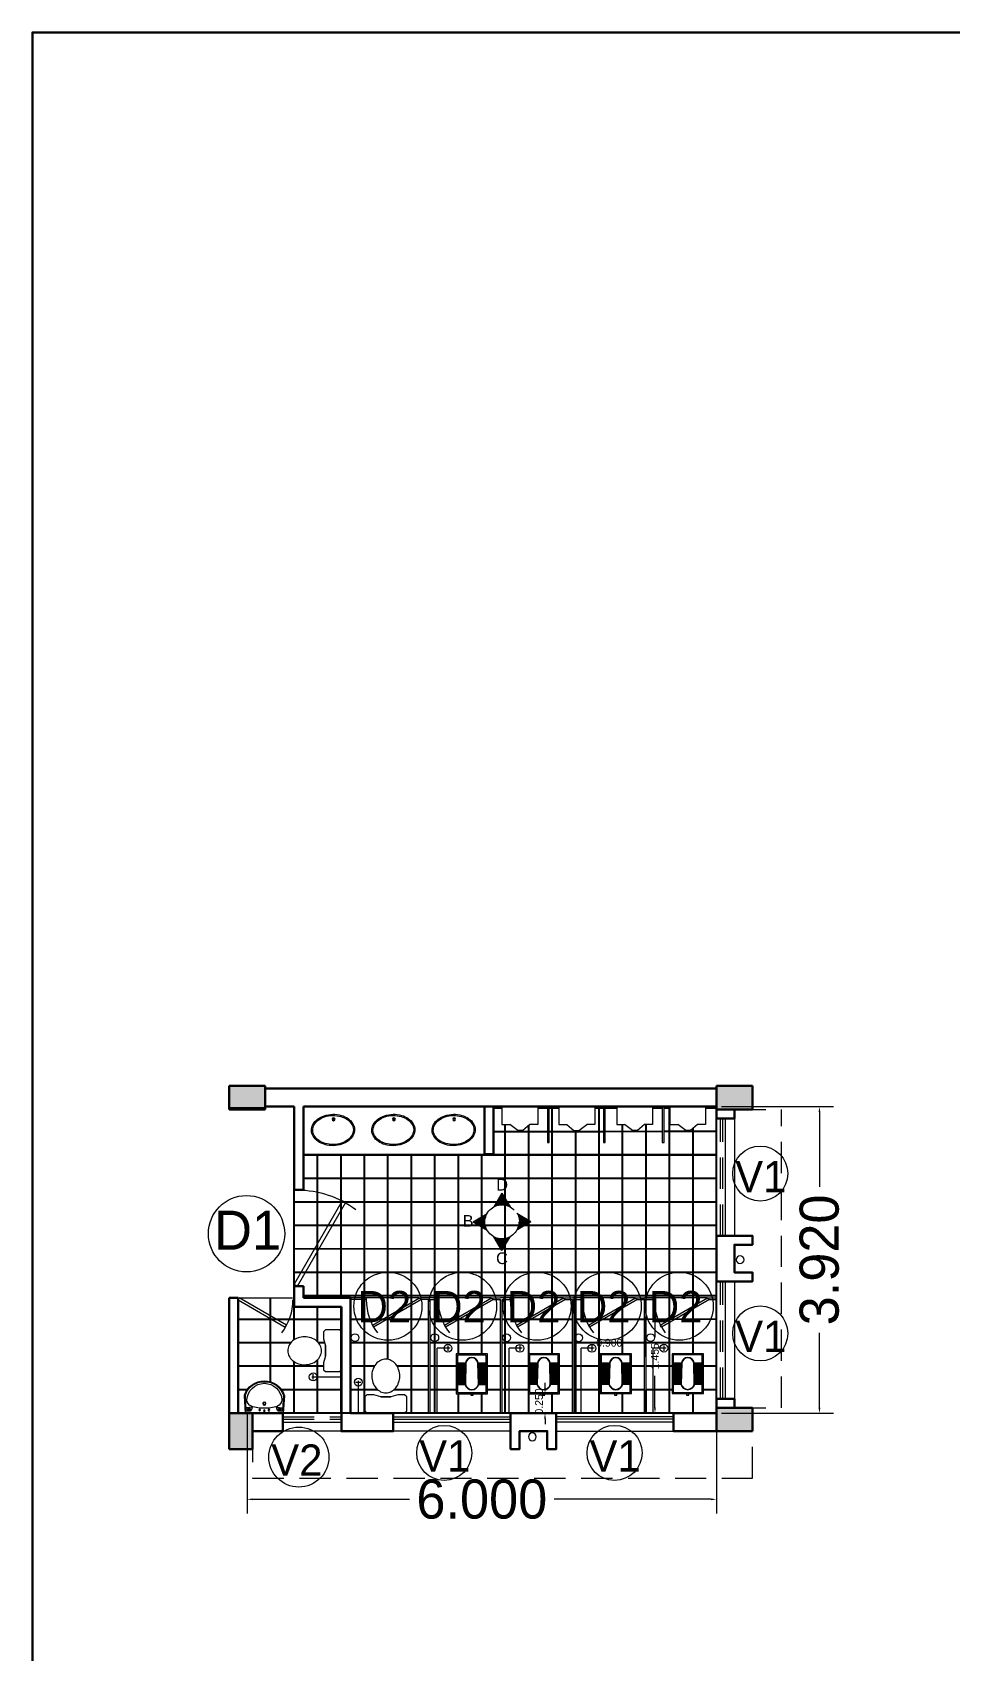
# Model space of a CAD drawing. Header units: millimetres. Extents: x 3614 to 12428, y -844 to 6844.
# Drawn here: x 5558.22 to 5569.95, y -782.49 to -761.8 of the extents above; entities that cross this region are included whole.
import ezdxf

# ---------------------------------------------------------------- set-up
doc = ezdxf.new("R2010")
doc.units = ezdxf.units.MM
doc.header["$LTSCALE"] = 40
doc.header["$MEASUREMENT"] = 0
doc.header["$PDMODE"] = 32
doc.header["$PDSIZE"] = 0.02
doc.linetypes.add('DASHED', pattern=[0.75, 0.5, -0.25])
doc.layers.get('0').update_dxf_attribs({"linetype": 'CONTINUOUS', "lineweight": 20})
doc.layers.get('Defpoints').update_dxf_attribs({"linetype": 'CONTINUOUS', "lineweight": 20})
for name, color, linetype, lineweight in [('Arrow', 1, 'CONTINUOUS', 18), ('CLL LEV.', 15, 'CONTINUOUS', 18), ('Column', 252, 'CONTINUOUS', 30), ('Column Hatch', 253, 'CONTINUOUS', 13), ('CUBICAL TOILET', 160, 'CONTINUOUS', 15), ('Dim', 220, 'CONTINUOUS', 15), ('Door', 54, 'CONTINUOUS', 18), ('Fixture', 44, 'CONTINUOUS', 15), ('FLOOR TILE', 4, 'CONTINUOUS', 25), ('Furniture', 13, 'CONTINUOUS', 15), ('Hidden', 30, 'DASHED', 18), ('TEXT', 7, 'CONTINUOUS', 20), ('Ventilator', 6, 'DASHED', 18), ('Wall', 7, 'CONTINUOUS', 30), ('Window-Wall', 7, 'CONTINUOUS', 18)]:
    doc.layers.add(name, color=color, linetype=linetype, lineweight=lineweight)
doc.styles.add('L120', font='simplex.shx', dxfattribs={"height": 1})
doc.styles.add('STYLE9', font='GOTHIC.TTF')
doc.styles.add('Tabrej', font='GOTHIC.TTF')
doc.dimstyles.new('Tabrej', dxfattribs={"dimtxt": 0.5, "dimasz": 0.45, "dimexe": 0.18, "dimexo": 0.0625, "dimgap": 0.09, "dimtad": 0, "dimdec": 3, "dimzin": 0, "dimdsep": 46, "dimtxsty": 'Tabrej', "dimcen": 0, "dimclrd": 256, "dimclre": 256, "dimclrt": 7, "dimaunit": 1, "dimadec": 3, "dimazin": 0, "dimtfac": 1, "dimtdec": 3, "dimtofl": 0, "dimtmove": 0, "dimatfit": 3, "dimfxl": 0, "dimtolj": 1, "dimtzin": 0, "dimlwd": -1, "dimlwe": -1, "dimarcsym": 0})

# ---------------------------------------------------------------- blocks, each defined once
blk = doc.blocks.new('COLUMN 546')
at = {"layer": 'Column Hatch'}
h = blk.add_hatch(color=0, dxfattribs=at)
h.dxf.hatch_style = 1
h.paths.add_polyline_path([(0, 0), (0.3, 0), (0.3, 0.46), (0, 0.46)])
at = {"layer": 'Column'}
for p, q in [((0.3, 0.46), (0, 0.46)), ((0, 0.46), (0, 0)), ((0.3, 0), (0.3, 0.46)), ((0, 0), (0.3, 0))]:
    blk.add_line(p, q, dxfattribs=at)
blk = doc.blocks.new('RSA CL6')
for p, q in [((5.51, 3.48), (5.51, 7.28)), ((5.91, 3.47), (5.91, 7.28)), ((6.3, 3.46), (6.3, 7.28)), ((6.69, 3.45), (6.69, 7.28)), ((7.09, 3.44), (7.09, 7.28)), ((7.48, 3.43), (7.48, 7.28)), ((7.87, 3.42), (7.87, 7.28)), ((8.27, 3.41), (8.27, 7.28)), ((8.66, 3.4), (8.66, 7.28)), ((9.06, 3.39), (9.06, 7.28)), ((9.45, 3.38), (9.45, 7.28)), ((9.84, 3.37), (9.84, 7.28)), ((10.24, 3.36), (10.24, 7.28)), ((10.63, 3.35), (10.63, 7.28)), ((11.02, 3.34), (11.02, 7.28)), ((11.42, 3.33), (11.42, 7.28)), ((11.81, 3.32), (11.81, 7.28)), ((12.2, 3.31), (12.2, 7.28)), ((12.6, 3.31), (12.6, 7.28)), ((12.99, 3.3), (12.99, 7.28)), ((13.39, 3.29), (13.39, 7.28)), ((13.78, 3.28), (13.78, 7.28)), ((14.17, 3.27), (14.17, 7.28)), ((14.57, 3.26), (14.57, 7.28)), ((14.96, 3.25), (14.96, 7.28)), ((15.35, 3.24), (15.35, 7.28)), ((15.75, 3.23), (15.75, 7.28)), ((16.14, 3.22), (16.14, 7.28)), ((16.14, 7.28), (16.14, 3.22)), ((5.51, -7.28), (5.51, -3.47)), ((5.91, -7.28), (5.91, -3.45)), ((6.3, -7.28), (6.3, -3.44)), ((6.69, -7.28), (6.69, -3.43)), ((7.09, -7.28), (7.09, -3.42)), ((7.48, -7.28), (7.48, -3.41)), ((7.87, -7.28), (7.87, -3.4)), ((8.27, -7.28), (8.27, -3.39)), ((8.66, -7.28), (8.66, -3.38)), ((9.06, -7.28), (9.06, -3.37)), ((9.45, -7.28), (9.45, -3.36)), ((9.84, -7.28), (9.84, -3.34)), ((10.24, -7.28), (10.24, -3.33)), ((10.63, -7.28), (10.63, -3.32)), ((11.02, -7.28), (11.02, -3.31)), ((11.42, -7.28), (11.42, -3.3)), ((11.81, -7.28), (11.81, -3.29)), ((12.2, -7.28), (12.2, -3.28)), ((12.6, -7.28), (12.6, -3.27)), ((12.99, -7.28), (12.99, -3.26)), ((13.39, -7.28), (13.39, -3.24)), ((13.78, -7.28), (13.78, -3.23)), ((14.17, -7.28), (14.17, -3.22)), ((14.57, -7.28), (14.57, -3.21)), ((14.96, -7.28), (14.96, -3.2)), ((15.35, -7.28), (15.35, -3.19)), ((15.75, -7.28), (15.75, -3.18)), ((16.14, -3.17), (16.14, -7.28)), ((16.14, -7.28), (16.14, -3.17))]:
    blk.add_line(p, q)
blk.add_lwpolyline([(0.79, -0.59), (0, -0.59), (0, 0.59), (0.79, 0.59)])
for points in [[(0.79, 7.87), (20.87, 7.87), (20.87, -7.87), (0.79, -7.87)], [(1.38, 7.28), (20.28, 7.28), (20.28, -7.28), (1.38, -7.28)]]:
    blk.add_lwpolyline(points, close=True)
for points in [[(5.51, 3.48), (16.14, 3.22, -0.899983), (16.14, -3.17), (5.54, -3.47, -0.799392)], [(5.53, 3.28), (16.13, 3.02, -0.897689), (16.12, -2.97), (5.56, -3.27, -0.793494), (5.53, 3.28)]]:
    blk.add_lwpolyline(points, format="xyb", close=True)
blk = doc.blocks.new('ENGLISH SHEET')
at = {"layer": 'Fixture'}
for p, q in [((4663.798, 251.204), (4663.773, 251.179)), ((4663.773, 251.179), (4663.773, 250.696)), ((4663.976, 251.204), (4663.798, 251.204)), ((4664.002, 251.179), (4663.976, 251.204)), ((4663.976, 251.001), (4664.002, 251.09)), ((4664.002, 251.09), (4664.002, 251.179)), ((4663.976, 250.874), (4663.976, 251.001)), ((4663.976, 251.001), (4663.976, 250.874)), ((4664.002, 250.785), (4663.976, 250.874)), ((4663.773, 250.696), (4663.798, 250.67)), ((4663.798, 250.67), (4663.976, 250.67)), ((4663.976, 250.67), (4664.002, 250.696)), ((4664.002, 250.696), (4664.002, 250.785))]:
    blk.add_line(p, q, dxfattribs=at)
blk.add_lwpolyline([(4664.459, 250.937, 0.117036), (4664.443, 251.003, 0.104338), (4664.396, 251.063, 0.09029), (4664.321, 251.105, 0.09898), (4664.243, 251.115, 0.08237), (4664.159, 251.101, 0.09029), (4664.09, 251.063, 0.104338), (4664.043, 251.003, 0.117036), (4664.027, 250.937, 0.117036), (4664.043, 250.871, 0.104338), (4664.09, 250.811, 0.09029), (4664.159, 250.773, 0.08237), (4664.243, 250.759, 0.08237), (4664.327, 250.773, 0.09029), (4664.396, 250.811, 0.104338), (4664.443, 250.871, 0.117036)], format="xyb", close=True, dxfattribs=at)
blk = doc.blocks.new('RSA BASIN 9')
for points in [[(-0.1, -16.2, 0.340881), (10.04, -9, 0.074195), (10.06, -8.89), (9.53, 0), (-9.54, 0), (-10.02, -8.77, 0.082611), (-9.96, -9.15, 0.330812), (-0.1, -16.2)], [(0, -15.03, 0.391482), (8.86, -6.67, 0.252869), (6.53, -3.51, 0.087242), (0.02, -2.46, 0.079484), (-6.53, -3.51, 0.2542), (-8.82, -6.67, 0.39026), (0, -15.03)], [(-8.57, -1.96, -0.907437), (-8.45, -1.81), (-7.52, -2.57, -0.907437), (-7.64, -2.72)], [(-8.2, -1.64, -0.907437), (-8.07, -1.49), (-7.14, -2.25, -0.907437), (-7.27, -2.4)], [(-7.82, -1.32, -0.907437), (-7.7, -1.17), (-6.77, -1.93, -0.907437), (-6.89, -2.08)], [(7.82, -1.32, 0.907437), (7.7, -1.17), (6.77, -1.93, 0.907437), (6.89, -2.08)], [(8.2, -1.64, 0.907437), (8.07, -1.49), (7.14, -2.25, 0.907437), (7.27, -2.4)], [(8.57, -1.96, 0.907437), (8.45, -1.81), (7.52, -2.57, 0.907437), (7.64, -2.72)]]:
    blk.add_lwpolyline(points, format="xyb", close=True)
for points in [[(-5.93, -3.31), (-6.16, -2.95, -0.183787), (-6.22, -2.68, 0.126662), (-6.25, -2.43), (-6.59, -1.44, 0.35453), (-7.05, -0.98), (-8.75, -0.98, 0.414214), (-9.14, -1.37), (-9.56, -9.09, 0.329849), (-0.07, -15.81, 0.338736), (9.65, -8.94, 0.075632), (9.66, -8.82), (9.14, -1.37, 0.414214), (8.75, -0.98), (7.05, -0.98, 0.35453), (6.59, -1.44), (6.25, -2.43, 0.126662), (6.22, -2.68, -0.183787), (6.16, -2.95), (5.93, -3.31)], [(-6.18, -3.39), (-6.24, -3.29, 0.220542), (-6.52, -3.11), (-8.75, -2.78, -0.361119), (-9.19, -2.35)], [(6.18, -3.39), (6.24, -3.29, -0.220542), (6.52, -3.11), (8.75, -2.78, 0.358803), (9.21, -2.33, 0.358803)]]:
    blk.add_lwpolyline(points, format="xyb")
for centre, radius in [((-2.35, -1.56), 0.399), ((0, -4.82), 0.771), ((0, -4.82), 0.602), ((0, -1.23), 0.399), ((2.28, -1.51), 0.399)]:
    blk.add_circle(centre, radius)
blk = doc.blocks.new('VENT 2')
at = {"layer": 'Ventilator', "linetype": 'Continuous', "ltscale": 0.02}
for p, q in [((0, 0.182), (1.5, 0.182)), ((0, 0.152), (1.5, 0.152))]:
    blk.add_line(p, q, dxfattribs=at)
at = {"layer": 'Window-Wall'}
for p, q in [((0, 0.23), (1.5, 0.23)), ((0, 0), (0, 0.23)), ((1.5, 0.23), (1.5, 0)), ((0, 0.115), (1.5, 0.115)), ((1.5, 0), (0, 0))]:
    blk.add_line(p, q, dxfattribs=at)
blk = doc.blocks.new('RSA BASIN 2')
for points in [[(10.67, -8.12, 0.12976), (9.97, -5.22, 0.106426), (7.61, -2.47, 0.084431), (4.27, -0.72, 0.073534), (0, 0, 0.073534), (-4.29, -0.55, 0.084431), (-7.7, -2.16, 0.106426), (-10.17, -4.82, 0.12976), (-10.98, -7.69, 0.12976), (-10.28, -10.59, 0.106426), (-7.92, -13.34, 0.084431), (-4.58, -15.09, 0.073534), (-0.31, -15.81, 0.073534), (3.98, -15.26, 0.084431), (7.39, -13.64, 0.106426), (9.85, -10.99, 0.12976)], [(10.08, -7.9, 0.119977), (9.45, -5.5, 0.106426), (7.25, -2.94, 0.084431), (4.08, -1.28, 0.073534), (-0.01, -0.59, 0.073534), (-4.13, -1.12, 0.084431), (-7.36, -2.65, 0.106426), (-9.66, -5.12, 0.12976), (-10.39, -7.7, 0.009633), (-10.39, -7.9, 0.119977), (-9.76, -10.31, 0.106426), (-7.57, -12.87, 0.084431), (-4.4, -14.53, 0.073534), (-0.3, -15.22, 0.073534), (3.82, -14.69, 0.084431), (7.05, -13.16, 0.106426), (9.35, -10.69, 0.12976), (10.08, -8.11, 0.009633)]]:
    blk.add_lwpolyline(points, format="xyb", close=True)
for radius in [0.7, 0.479]:
    blk.add_circle((-0.47, -2.53), radius)
blk = doc.blocks.new('Urinal 1')
for p, q in [((0, 9), (9, 9)), ((0, 9), (0, -9)), ((9, 9), (9, 5)), ((12, 1), (9, 5)), ((12, -1.5), (12, 1)), ((9, -5), (12, -1.5)), ((9, -9), (9, -5)), ((0, -9), (9, -9))]:
    blk.add_line(p, q)
blk = doc.blocks.new('SHAFT2')
at = {"layer": 'Fixture'}
blk.add_circle((0.302, 0.307), 0.05, dxfattribs=at)
at = {"layer": 'Wall'}
blk.add_lwpolyline([(0, 0.585), (0.46, 0.585), (0.46, 0.47), (0.23, 0.47), (0.23, 0.115), (0.46, 0.115), (0.46, 0), (0, 0), (0, 0.585)], dxfattribs=at)
blk = doc.blocks.new('Door - Left Hung 36 in.')
at = {"layer": 'Door'}
blk.add_line((0.75, -1.3), (35.93, -1.3), dxfattribs=at)
blk.add_lwpolyline([(0.75, -1.3), (0, 0), (31.18, 18), (31.93, 16.7)], close=True, dxfattribs=at)
blk.add_arc((0, 0), 36, 0, 37.31013, dxfattribs=at)
blk = doc.blocks.new('*D213')
at = {"layer": 'Defpoints', "color": 0, "ltscale": 0.05, "transparency": 16777216}
for p in [(5566.239, -778.002), (5566.18, -779.457), (5566.239, -779.457)]:
    blk.add_point(p, dxfattribs=at)
at = {"layer": 'Dim', "ltscale": 0.05, "transparency": 16777216}
for p, q in [((5566.177, -778.002), (5566, -778.002)), ((5566.18, -778.072), (5566.18, -778.479)), ((5566.18, -779.387), (5566.18, -778.98)), ((5566.177, -779.457), (5566, -779.457))]:
    blk.add_line(p, q, dxfattribs=at)
for points in [[(5566.169, -778.072), (5566.192, -778.072), (5566.18, -778.002)], [(5566.169, -779.387), (5566.192, -779.387), (5566.18, -779.457)]]:
    blk.add_solid(points, dxfattribs=at)
at = {"layer": 'Dim', "color": 7, "ltscale": 0.05, "transparency": 16777216, "insert": (5566.18, -778.729), "char_height": 0.1, "attachment_point": 5, "rotation": 90, "style": 'Tabrej'}
blk.add_mtext('\\A1;1.455', dxfattribs=at)
blk = doc.blocks.new('*D214')
at = {"layer": 'Defpoints', "color": 0, "ltscale": 0.05, "transparency": 16777216}
for p in [(5564.775, -779.208), (5564.794, -779.208), (5564.794, -779.458)]:
    blk.add_point(p, dxfattribs=at)
at = {"layer": 'Dim', "ltscale": 0.05, "transparency": 16777216}
for p, q in [((5564.775, -779.138), (5564.775, -779.068)), ((5564.732, -779.208), (5564.595, -779.208)), ((5564.732, -779.458), (5564.595, -779.458)), ((5564.775, -779.528), (5564.775, -779.598))]:
    blk.add_line(p, q, dxfattribs=at)
for points in [[(5564.763, -779.138), (5564.786, -779.138), (5564.775, -779.208)], [(5564.763, -779.528), (5564.786, -779.528), (5564.775, -779.458)]]:
    blk.add_solid(points, dxfattribs=at)
at = {"layer": 'Dim', "color": 7, "ltscale": 0.05, "transparency": 16777216, "insert": (5564.698, -779.307), "char_height": 0.1, "attachment_point": 5, "rotation": 90, "style": 'Tabrej'}
blk.add_mtext('\\A1;0.250', dxfattribs=at)
blk = doc.blocks.new('*D215')
at = {"layer": 'Defpoints', "color": 0, "ltscale": 0.05, "transparency": 16777216}
for p in [(5565.147, -778.164), (5566.047, -778.164), (5566.047, -778.557)]:
    blk.add_point(p, dxfattribs=at)
at = {"layer": 'Dim', "ltscale": 0.05, "transparency": 16777216}
for p, q in [((5565.147, -778.227), (5565.147, -778.737)), ((5566.047, -778.226), (5566.047, -778.737)), ((5565.217, -778.557), (5565.338, -778.557)), ((5565.977, -778.557), (5565.856, -778.557))]:
    blk.add_line(p, q, dxfattribs=at)
for points in [[(5565.217, -778.545), (5565.217, -778.569), (5565.147, -778.557)], [(5565.977, -778.545), (5565.977, -778.569), (5566.047, -778.557)]]:
    blk.add_solid(points, dxfattribs=at)
at = {"layer": 'Dim', "color": 7, "ltscale": 0.05, "transparency": 16777216, "insert": (5565.597, -778.557), "char_height": 0.1, "attachment_point": 5, "style": 'Tabrej'}
blk.add_mtext('\\A1;0.900', dxfattribs=at)
blk = doc.blocks.new('*D216')
at = {"layer": 'Defpoints', "color": 0, "ltscale": 0.05, "transparency": 16777216}
for p in [(5560.967, -779.386), (5566.967, -779.387), (5560.967, -780.558)]:
    blk.add_point(p, dxfattribs=at)
at = {"layer": 'Dim', "ltscale": 0.05, "transparency": 16777216}
for p, q in [((5560.967, -779.449), (5560.967, -780.738)), ((5566.967, -779.45), (5566.967, -780.738)), ((5561.037, -780.558), (5563.044, -780.558)), ((5566.897, -780.558), (5564.89, -780.558))]:
    blk.add_line(p, q, dxfattribs=at)
for points in [[(5561.037, -780.547), (5561.037, -780.57), (5560.967, -780.558)], [(5566.897, -780.547), (5566.897, -780.57), (5566.967, -780.558)]]:
    blk.add_solid(points, dxfattribs=at)
at = {"layer": 'Dim', "color": 7, "ltscale": 0.05, "transparency": 16777216, "insert": (5563.967, -780.558), "char_height": 0.5, "attachment_point": 5, "style": 'Tabrej'}
blk.add_mtext('\\A1;6.000', dxfattribs=at)
blk = doc.blocks.new('*D217')
at = {"layer": 'Defpoints', "color": 0, "ltscale": 0.05, "transparency": 16777216}
for p in [(5566.967, -775.537), (5566.967, -779.457), (5568.283, -779.457)]:
    blk.add_point(p, dxfattribs=at)
at = {"layer": 'Dim', "ltscale": 0.05, "transparency": 16777216}
for p, q in [((5567.03, -775.537), (5568.463, -775.537)), ((5568.283, -775.607), (5568.283, -776.562)), ((5568.283, -779.387), (5568.283, -778.431)), ((5567.03, -779.457), (5568.463, -779.457))]:
    blk.add_line(p, q, dxfattribs=at)
for points in [[(5568.271, -775.607), (5568.295, -775.607), (5568.283, -775.537)], [(5568.271, -779.387), (5568.295, -779.387), (5568.283, -779.457)]]:
    blk.add_solid(points, dxfattribs=at)
at = {"layer": 'Dim', "color": 7, "ltscale": 0.05, "transparency": 16777216, "insert": (5568.283, -777.497), "char_height": 0.5, "attachment_point": 5, "rotation": 90, "style": 'Tabrej'}
blk.add_mtext('\\A1;3.920', dxfattribs=at)
blk = doc.blocks.new('VENT TOILET')
at = {"layer": 'TEXT', "color": 3, "ltscale": 0.2}
blk.add_circle((5438.623, -662.256), 0.352, dxfattribs=at)
at = {"layer": 'TEXT', "color": 3, "style": 'STYLE9'}
blk.add_text('V1', height=0.4, dxfattribs=at).set_placement((5438.303, -662.494))
blk = doc.blocks.new('STAAFF VENT')
at = {"layer": 'TEXT', "color": 3, "ltscale": 0.2}
blk.add_circle((5442.495, -662.256), 0.384, dxfattribs=at)
at = {"layer": 'TEXT', "color": 3, "style": 'STYLE9'}
blk.add_text('V2', height=0.4, dxfattribs=at).set_placement((5442.142, -662.494))
blk = doc.blocks.new('d2')
at = {"layer": 'TEXT', "color": 3, "ltscale": 0.2}
blk.add_circle((5437.77, -664.817), 0.435, dxfattribs=at)
at = {"layer": 'TEXT', "color": 3, "style": 'STYLE9'}
blk.add_text('D2', height=0.4, dxfattribs=at).set_placement((5437.383, -665.022))
blk = doc.blocks.new('DDDD')
at = {"layer": 'TEXT', "color": 3, "ltscale": 0.2}
blk.add_circle((2085.909, -1030.934), 0.488, dxfattribs=at)
at = {"layer": 'TEXT', "color": 3, "style": 'STYLE9'}
blk.add_text('D1', height=0.5, dxfattribs=at).set_placement((2085.496, -1031.139))

msp = doc.modelspace()

# ---------------------------------------------------------------- hatches: boundary and pattern name
at = {"layer": 'Arrow', "ltscale": 0.05}
for points in [[(5564.1192, -776.8193), (5564.2242, -776.6414), (5564.3293, -776.8193, 0.2574473)], [(5563.8558, -777.0098), (5564.0337, -776.9048, 0.1266586), (5564.0066, -777.0098, 0.1266586), (5564.0337, -777.1149)], [(5564.4148, -777.1149, 0.1266586), (5564.4418, -777.0098, 0.1266586), (5564.4148, -776.9048), (5564.5927, -777.0098)], [(5564.1192, -777.2004, 0.2574473), (5564.3293, -777.2004), (5564.2242, -777.3783)]]:
    msp.add_hatch(color=256, dxfattribs=at).paths.add_polyline_path(points)

# ---------------------------------------------------------------- linework, layer by layer
for p, q in [((5564.2242, -776.6414), (5564.1192, -776.8193)), ((5564.2242, -776.6414), (5564.3293, -776.8193)), ((5563.8558, -777.0098), (5564.0337, -776.9048)), ((5563.8558, -777.0098), (5564.0337, -777.1149)), ((5564.5927, -777.0098), (5564.4148, -776.9048)), ((5564.5927, -777.0098), (5564.4148, -777.1149)), ((5564.2242, -777.3783), (5564.1192, -777.2004)), ((5564.2242, -777.3783), (5564.3293, -777.2004))]:
    msp.add_line(p, q, dxfattribs=at)
at = {"layer": 'Arrow', "color": 1, "linetype": 'DASHED', "ltscale": 0.06}
msp.add_circle((5564.2242, -777.0098), 0.2176, dxfattribs=at)
at = {"layer": 'CLL LEV.'}
for p, q in [((5567.197, -777.3021), (5567.427, -777.3021)), ((5567.197, -777.6571), (5567.427, -777.6571)), ((5567.197, -779.3871), (5567.427, -779.3871))]:
    msp.add_line(p, q, dxfattribs=at)
at = {"layer": 'CUBICAL TOILET', "ltscale": 0.01}
for p, q in [((5562.4916, -777.9827), (5562.2868, -777.9827)), ((5562.4916, -778.0027), (5562.2868, -778.0027)), ((5562.4916, -778.0027), (5562.4916, -777.9827)), ((5563.187, -778.0031), (5563.187, -777.9831)), ((5563.4106, -777.9831), (5563.187, -777.9831)), ((5563.287, -778.0031), (5563.187, -778.0031)), ((5563.287, -779.4584), (5563.287, -778.0031)), ((5563.307, -778.0031), (5563.4106, -778.0031)), ((5563.307, -779.4584), (5563.307, -778.0031)), ((5563.4106, -778.0031), (5563.4106, -777.9831)), ((5564.107, -777.9827), (5564.207, -777.9827)), ((5564.107, -778.0027), (5564.107, -777.9827)), ((5564.107, -778.0027), (5564.207, -778.0027)), ((5564.3306, -777.9827), (5564.207, -777.9827)), ((5564.207, -779.458), (5564.207, -778.0027)), ((5564.227, -778.0027), (5564.3306, -778.0027)), ((5564.227, -779.458), (5564.227, -778.0027)), ((5564.3306, -778.0027), (5564.3306, -777.9827)), ((5565.027, -777.9822), (5565.127, -777.9822)), ((5565.027, -778.0022), (5565.027, -777.9822)), ((5565.027, -778.0022), (5565.127, -778.0022)), ((5565.2506, -777.9822), (5565.127, -777.9822)), ((5565.127, -779.4575), (5565.127, -778.0022)), ((5565.147, -778.0022), (5565.2506, -778.0022)), ((5565.147, -779.4575), (5565.147, -778.0022)), ((5565.2506, -778.0022), (5565.2506, -777.9822)), ((5565.947, -777.9818), (5566.047, -777.9818)), ((5565.947, -778.0018), (5565.947, -777.9818)), ((5565.947, -778.0018), (5566.047, -778.0018)), ((5566.1706, -777.9818), (5566.047, -777.9818)), ((5566.047, -779.4571), (5566.047, -778.0018)), ((5566.067, -778.0018), (5566.1706, -778.0018)), ((5566.067, -779.4571), (5566.067, -778.0018)), ((5566.1706, -778.0018), (5566.1706, -777.9818)), ((5566.867, -777.9814), (5566.967, -777.9814)), ((5566.867, -778.0014), (5566.867, -777.9814)), ((5566.867, -778.0014), (5566.967, -778.0014))]:
    msp.add_line(p, q, dxfattribs=at)
at = {"layer": 'Fixture', "ltscale": 0.05}
msp.add_line((5566.967, -776.1461), (5561.6869, -776.147), dxfattribs=at)
for points in [[(5564.8064, -775.9942), (5564.8299, -775.9942), (5564.8299, -775.5371), (5564.8064, -775.5371)], [(5565.5214, -775.9942), (5565.5449, -775.9942), (5565.5449, -775.5371), (5565.5214, -775.5371)], [(5566.2728, -775.9942), (5566.2963, -775.9942), (5566.2963, -775.5371), (5566.2728, -775.5371)]]:
    msp.add_lwpolyline(points, close=True, dxfattribs=at)
at = {"layer": 'FLOOR TILE', "ltscale": 0.05}
for p, q in [((5561.197, -775.5577), (5560.7364, -775.5577)), ((5561.567, -778.5198), (5561.567, -775.5371)), ((5564.2249, -775.5572), (5564.1149, -775.5572)), ((5564.8064, -775.5571), (5564.6821, -775.5571)), ((5564.9526, -775.557), (5564.8299, -775.5571)), ((5564.867, -778.6976), (5564.867, -775.5371)), ((5565.5214, -775.557), (5565.4098, -775.557)), ((5565.467, -779.4567), (5565.467, -775.5371)), ((5565.6913, -775.5569), (5565.5449, -775.557)), ((5565.767, -775.538), (5565.767, -775.5371)), ((5566.067, -775.538), (5566.067, -775.5371)), ((5566.2728, -775.5568), (5566.1485, -775.5569)), ((5566.3699, -775.5568), (5566.2963, -775.5568)), ((5566.367, -779.4567), (5566.367, -775.5371)), ((5566.667, -775.538), (5566.667, -775.5371)), ((5566.9664, -775.5567), (5566.8271, -775.5567)), ((5566.967, -779.4567), (5566.967, -775.5371)), ((5564.267, -779.4567), (5564.267, -775.7657)), ((5564.567, -778.6976), (5564.567, -775.7773)), ((5565.767, -778.6971), (5565.767, -775.7666)), ((5566.067, -777.9818), (5566.067, -775.7666)), ((5561.5719, -775.8576), (5561.5718, -775.8576)), ((5564.8064, -775.8571), (5564.1149, -775.8572)), ((5565.5214, -775.857), (5564.8299, -775.8571)), ((5565.167, -779.4567), (5565.167, -775.8419)), ((5566.2728, -775.8568), (5565.5449, -775.857)), ((5566.9664, -775.8567), (5566.2963, -775.8568)), ((5566.667, -778.6967), (5566.667, -775.8168)), ((5561.5719, -776.1576), (5561.5718, -776.1576)), ((5566.9665, -776.1567), (5561.6869, -776.1576)), ((5561.867, -777.9827), (5561.867, -776.1469)), ((5562.167, -777.9827), (5562.167, -776.1469)), ((5562.467, -779.4567), (5562.467, -776.1468)), ((5562.767, -778.7682), (5562.767, -776.1468)), ((5563.067, -779.4567), (5563.067, -776.1467)), ((5563.367, -779.4567), (5563.367, -776.1467)), ((5563.667, -778.698), (5563.667, -776.1466)), ((5563.967, -778.698), (5563.967, -776.1466)), ((5561.572, -776.4576), (5561.5718, -776.4576)), ((5566.9665, -776.4567), (5561.687, -776.4576)), ((5566.9666, -776.7567), (5561.5667, -776.7576)), ((5566.9666, -777.0567), (5561.5667, -777.0576)), ((5566.9667, -777.3567), (5561.5667, -777.3576)), ((5566.9667, -777.6567), (5561.5667, -777.6576)), ((5561.267, -779.0551), (5561.267, -777.9828)), ((5561.5718, -777.9576), (5561.5668, -777.9576)), ((5566.9668, -777.9567), (5561.6872, -777.9576)), ((5562.1718, -778.2575), (5560.8518, -778.2577)), ((5561.867, -778.5443), (5561.867, -778.0977)), ((5562.167, -779.4567), (5562.167, -778.0977)), ((5563.287, -778.2573), (5562.2868, -778.2575)), ((5564.207, -778.2572), (5563.307, -778.2573)), ((5565.127, -778.257), (5564.227, -778.2572)), ((5566.047, -778.2569), (5565.147, -778.257)), ((5566.9668, -778.2567), (5566.067, -778.2569)), ((5561.5245, -778.5576), (5560.8519, -778.5577)), ((5561.9578, -778.5575), (5561.8792, -778.5576)), ((5563.287, -778.5573), (5562.2869, -778.5575)), ((5564.207, -778.5572), (5563.307, -778.5573)), ((5565.127, -778.557), (5564.227, -778.5572)), ((5566.047, -778.5569), (5565.147, -778.557)), ((5566.9669, -778.5567), (5566.067, -778.5569)), ((5561.9432, -778.8575), (5560.8519, -778.8577)), ((5561.567, -779.4567), (5561.567, -778.798)), ((5561.867, -779.4567), (5561.867, -778.7733)), ((5562.1719, -778.8575), (5562.1719, -778.8575)), ((5562.5937, -778.8574), (5562.2869, -778.8575)), ((5563.287, -778.8573), (5562.8853, -778.8574)), ((5563.6396, -778.8573), (5563.307, -778.8573)), ((5564.207, -778.8572), (5564.0396, -778.8572)), ((5564.5596, -778.8571), (5564.227, -778.8572)), ((5565.127, -778.857), (5564.9596, -778.857)), ((5565.4796, -778.857), (5565.147, -778.857)), ((5566.047, -778.8569), (5565.8796, -778.8569)), ((5566.3996, -778.8568), (5566.067, -778.8569)), ((5566.9669, -778.8567), (5566.7996, -778.8567)), ((5560.9666, -779.1577), (5560.852, -779.1577)), ((5562.172, -779.1575), (5561.4086, -779.1576)), ((5562.6366, -779.1574), (5562.287, -779.1575)), ((5563.287, -779.1573), (5562.8427, -779.1574)), ((5563.6396, -779.1573), (5563.307, -779.1573)), ((5563.667, -779.4567), (5563.667, -779.208)), ((5563.967, -779.4567), (5563.967, -779.208)), ((5564.207, -779.1572), (5564.0396, -779.1572)), ((5564.5596, -779.1571), (5564.227, -779.1572)), ((5564.567, -779.4567), (5564.567, -779.2076)), ((5564.867, -779.4567), (5564.867, -779.2076)), ((5565.127, -779.157), (5564.9596, -779.157)), ((5565.4796, -779.157), (5565.147, -779.157)), ((5565.767, -779.4567), (5565.767, -779.2071)), ((5566.047, -779.1569), (5565.8796, -779.1569)), ((5566.3996, -779.1568), (5566.067, -779.1569)), ((5566.067, -779.4567), (5566.067, -779.1569)), ((5566.667, -779.4567), (5566.667, -779.2067)), ((5566.967, -779.1567), (5566.7996, -779.1567)), ((5566.967, -779.4567), (5560.737, -779.4577)), ((5562.767, -779.4567), (5562.767, -779.4516))]:
    msp.add_line(p, q, dxfattribs=at)
at = {"layer": 'Furniture', "ltscale": 0.05}
for p, q in [((5563.3971, -779.4558), (5563.3971, -778.6246)), ((5563.5629, -778.6246), (5563.3971, -778.6246)), ((5563.5343, -778.5917), (5563.5343, -778.6601)), ((5564.3171, -779.457), (5564.3171, -778.6258)), ((5564.4829, -778.6258), (5564.3171, -778.6258)), ((5564.4543, -778.593), (5564.4543, -778.6613)), ((5565.2371, -779.4566), (5565.2371, -778.6254)), ((5565.4029, -778.6254), (5565.2371, -778.6254)), ((5565.3743, -778.5926), (5565.3743, -778.6609)), ((5566.1571, -779.4558), (5566.1571, -778.6246)), ((5566.3229, -778.6246), (5566.1571, -778.6246)), ((5566.2943, -778.5917), (5566.2943, -778.6601)), ((5561.7962, -778.993), (5562.1747, -778.993)), ((5561.812, -779.0272), (5561.812, -778.9589)), ((5562.3538, -779.0594), (5562.4221, -779.0594)), ((5562.3879, -779.0436), (5562.3879, -779.4575))]:
    msp.add_line(p, q, dxfattribs=at)
for centre in [(5562.3453, -778.4918), (5563.3653, -778.4918), (5564.2853, -778.493), (5565.2053, -778.4926), (5566.1253, -778.4918), (5563.5343, -778.6259), (5564.4543, -778.6271), (5565.3743, -778.6267), (5566.2943, -778.6259), (5561.812, -778.993), (5562.3879, -779.0594)]:
    msp.add_circle(centre, 0.05, dxfattribs=at)
at = {"layer": 'Hidden', "ltscale": 0.02}
for p, q in [((5567.197, -775.5721), (5567.797, -775.5721)), ((5567.797, -779.3871), (5567.797, -775.5721)), ((5567.197, -779.3871), (5567.797, -779.3871)), ((5561.037, -779.685), (5561.037, -780.2871)), ((5567.427, -780.2871), (5567.427, -779.6871)), ((5561.037, -780.2871), (5567.427, -780.2871))]:
    msp.add_line(p, q, dxfattribs=at)
at = {"layer": 'Ventilator', "ltscale": 0.02}
for p, q in [((5567.018, -777.1871), (5567.018, -775.6871)), ((5567.048, -777.1871), (5567.048, -775.6871)), ((5567.018, -779.2721), (5567.018, -777.7721)), ((5567.048, -779.2721), (5567.048, -777.7721)), ((5561.4221, -779.505), (5562.1721, -779.505)), ((5561.4221, -779.535), (5562.1721, -779.535))]:
    msp.add_line(p, q, dxfattribs=at)
at = {"layer": 'Wall', "ltscale": 0.05}
for p, q in [((5566.967, -775.3071), (5561.197, -775.3071)), ((5561.5667, -775.5371), (5561.197, -775.5371)), ((5561.5666, -775.5371), (5561.5667, -776.6026)), ((5561.6868, -775.5371), (5561.687, -776.6026)), ((5566.967, -775.5371), (5561.6868, -775.5371)), ((5561.5667, -776.6026), (5561.687, -776.6026)), ((5561.5667, -777.8319), (5561.6872, -777.8319)), ((5561.5667, -777.8319), (5561.5668, -778.0962)), ((5561.6872, -777.8319), (5561.6872, -777.9828)), ((5560.737, -779.4571), (5560.7368, -777.9828)), ((5560.8518, -777.9828), (5560.7368, -777.9828)), ((5560.852, -779.4571), (5560.8518, -777.9828)), ((5561.6872, -777.9828), (5562.2868, -777.9827)), ((5562.2868, -777.9827), (5562.287, -779.4571)), ((5561.5668, -778.0978), (5562.1718, -778.0977))]:
    msp.add_line(p, q, dxfattribs=at)
at = {"layer": 'Wall'}
msp.add_line((5560.967, -779.4571), (5560.737, -779.4571), dxfattribs=at)
at = {"layer": 'Wall', "ltscale": 0.05}
for points in [[(5625.1261, -761.7999), (5558.2217, -761.7999), (5558.2217, -804.2858), (5625.1261, -804.2858)], [(5563.9999, -776.1466), (5564.1149, -776.1466), (5564.1149, -775.5371), (5563.9999, -775.5371)], [(5561.4221, -779.6871), (5561.037, -779.6871), (5561.037, -779.4571), (5561.4221, -779.4571)], [(5566.4195, -779.4567), (5566.967, -779.4567), (5566.967, -779.6871), (5566.4195, -779.6871)]]:
    msp.add_lwpolyline(points, close=True, dxfattribs=at)
at = {"layer": 'Wall'}
for points in [[(5567.197, -775.6871), (5567.197, -775.5721), (5566.967, -775.5721), (5566.967, -775.6871), (5567.197, -775.6871)], [(5567.197, -779.3871), (5567.197, -779.2721), (5566.967, -779.2721), (5566.967, -779.3871), (5567.197, -779.3871)], [(5567.197, -779.2721), (5567.197, -779.3871), (5566.967, -779.3871), (5566.967, -779.2721), (5567.197, -779.2721)]]:
    msp.add_lwpolyline(points, dxfattribs=at)
at = {"layer": 'Wall', "ltscale": 0.05}
msp.add_lwpolyline([(5562.1718, -778.0983), (5562.1721, -779.6877), (5562.8345, -779.6877), (5562.8345, -779.4573), (5562.287, -779.4573), (5562.287, -779.4577)], dxfattribs=at)
at = {"layer": 'Window-Wall'}
for p, q in [((5566.967, -777.1871), (5566.967, -775.6871)), ((5567.082, -777.1871), (5567.082, -775.6871)), ((5567.197, -775.6871), (5567.197, -777.1871)), ((5567.197, -777.1871), (5566.967, -777.1871)), ((5566.967, -779.2721), (5566.967, -777.7721)), ((5566.967, -777.7721), (5567.197, -777.7721)), ((5567.082, -779.2721), (5567.082, -777.7721)), ((5567.197, -777.7721), (5567.197, -779.2721)), ((5567.197, -779.2721), (5566.967, -779.2721)), ((5561.4221, -779.4571), (5562.1721, -779.4571)), ((5561.4221, -779.6871), (5561.4221, -779.4571)), ((5562.1721, -779.4571), (5562.1721, -779.6871)), ((5561.4221, -779.5721), (5562.1721, -779.5721)), ((5562.1721, -779.6871), (5561.4221, -779.6871))]:
    msp.add_line(p, q, dxfattribs=at)

# ---------------------------------------------------------------- block references
at = {"color": 7, "extrusion": (0, 0, -1), "xscale": -1, "zscale": -1, "rotation": 90}
for p in [(-5560.737, -775.2721), (-5566.967, -775.2721)]:
    msp.add_blockref('COLUMN 546', p, dxfattribs=at)
at = {"linetype": 'ByBlock', "xscale": -1, "rotation": 180}
msp.add_blockref('SHAFT2', (5566.967, -777.1871), dxfattribs=at)
at = {"color": 7, "extrusion": (0, 0, -1), "zscale": -1}
for p, rotation in [((-5560.737, -779.455), 180), ((-5566.967, -779.6871), 90)]:
    msp.add_blockref('COLUMN 546', p, dxfattribs=dict(at, rotation=rotation))
at = {"linetype": 'ByBlock', "extrusion": (0, 0, -1), "zscale": -1, "rotation": 270}
msp.add_blockref('SHAFT2', (-5564.9195, -779.4567), dxfattribs=at)
at = {"layer": 'Door', "xscale": -0.034154464692852, "yscale": 0.034154464692852, "zscale": 0.034154464692852, "rotation": 270}
msp.add_blockref('Door - Left Hung 36 in.', (5561.6111, -777.8319), dxfattribs=at)
at = {"layer": 'Door', "extrusion": (0, 0, -1), "yscale": 0.0193527874282769, "rotation": 180}
for p, xscale, zscale in [((-5560.8518, -778.0079), 0.0193527874282769, -0.0193527874328274), ((-5563.187, -778.0078), -0.0193527874282769, -0.0193527874282769), ((-5564.107, -778.0078), -0.0193527874282769, -0.0193527874282769), ((-5565.027, -778.0074), -0.0193527874282769, -0.0193527874282769), ((-5565.947, -778.0069), -0.0193527874282769, -0.0193527874282769), ((-5566.867, -778.0065), -0.0193527874282769, -0.0193527874282769)]:
    msp.add_blockref('Door - Left Hung 36 in.', p, dxfattribs=dict(at, xscale=xscale, zscale=zscale))
at = {"layer": 'Fixture', "xscale": -0.0253999999948973, "yscale": 0.0253999999948973, "zscale": 0.0253999999948973, "rotation": 90}
for p in [(5564.4535, -775.5371), (5565.9199, -775.538), (5566.5985, -775.538)]:
    msp.add_blockref('Urinal 1', p, dxfattribs=at)
at = {"layer": 'Fixture', "extrusion": (0, 0, -1), "rotation": 90}
for name, p, xscale, yscale, zscale in [('Urinal 1', (-5565.1812, -775.5371), -0.0253999999948973, 0.0253999999948973, -0.0253999999948973), ('RSA CL6', (-5563.8396, -779.228), 0.0253999999957461, 0.0253999999957461, -0.0253999999957461), ('RSA CL6', (-5564.7596, -779.2276), 0.0253999999957461, 0.0253999999957461, -0.0253999999957461), ('RSA CL6', (-5565.6796, -779.2271), 0.0253999999957461, 0.0253999999957461, -0.0253999999957461), ('RSA CL6', (-5566.5996, -779.2267), 0.0253999999957461, 0.0253999999957461, -0.0253999999957461)]:
    msp.add_blockref(name, p, dxfattribs=dict(at, xscale=xscale, yscale=yscale, zscale=zscale))
at = {"layer": 'Fixture', "xscale": -0.025399999995667, "yscale": 0.025399999995667, "zscale": 0.025399999995667}
for p in [(5562.061, -775.6346), (5562.832, -775.6347), (5563.603, -775.6346)]:
    msp.add_blockref('RSA BASIN 2', p, dxfattribs=at)
at = {"layer": 'Fixture'}
for p, rotation in [((10225.9449, -527.7216), 180), ((5813.6768, -5443.2247), 89.99999999999999)]:
    msp.add_blockref('ENGLISH SHEET', p, dxfattribs=dict(at, rotation=rotation))
at = {"layer": 'Fixture', "ltscale": 10000, "extrusion": (0, 0, -1), "xscale": 0.0254326166754069, "yscale": 0.0254326166754069, "zscale": -0.0254326166754069, "rotation": 179.9907298551582}
msp.add_blockref('RSA BASIN 9', (-5561.1872, -779.4571), dxfattribs=at)
at = {"layer": 'TEXT'}
for name, p in [('VENT TOILET', (128.9033, -114.1371)), ('DDDD', (3475.0501, 253.7721)), ('d2', (124.9966, -113.2719)), ('d2', (125.9503, -113.2719)), ('d2', (126.904, -113.2719)), ('d2', (127.8009, -113.2719)), ('d2', (128.7206, -113.2719)), ('VENT TOILET', (128.9033, -116.181)), ('STAAFF VENT', (119.1332, -117.7624)), ('VENT TOILET', (124.8633, -117.7086)), ('VENT TOILET', (127.0408, -117.7086))]:
    msp.add_blockref(name, p, dxfattribs=at)
at = {"layer": 'Wall', "extrusion": (0, 0, -1), "xscale": -1, "zscale": -1}
msp.add_blockref('VENT 2', (-5562.8345, -779.6867), dxfattribs=at)
at = {"layer": 'Wall', "extrusion": (0, 0, -1), "zscale": -1}
msp.add_blockref('VENT 2', (-5566.4195, -779.6867), dxfattribs=at)

# ---------------------------------------------------------------- texts
at = {"layer": 'Arrow', "ltscale": 0.05, "char_height": 0.15, "width": 4.322064, "attachment_point": 1, "style": 'L120'}
for s, insert in [('{\\fArial|b0|i0|c0|p34;D}', (5564.1507, -776.46)), ('{\\fArial|b0|i0|c0|p34;B}', (5563.7219, -776.9234)), ('{\\fArial|b0|i0|c0|p34;C}', (5564.1492, -777.4004))]:
    msp.add_mtext(s, dxfattribs=dict(at, insert=insert))

# ---------------------------------------------------------------- dimensions: what is measured, and where the dimension line sits
at = {"layer": 'Dim', "ltscale": 0.05}
for base, p1, p2, angle, override, picture, middle in [((5568.2829, -779.4567), (5566.967, -775.5371), (5566.967, -779.4567), 270, {"dimasz": 0.07, "dimpost": '\\X', "dimsah": 1, "dimtmove": 1}, '*D217', (5568.2829, -777.4969)), ((5566.047, -778.5569), (5565.147, -778.1643), (5566.047, -778.1638), 180, {"dimtxt": 0.1, "dimasz": 0.07, "dimpost": '\\X', "dimsah": 1, "dimtmove": 1}, '*D215', (5565.597, -778.5569)), ((5560.967, -780.5584), (5566.967, -779.3871), (5560.967, -779.386), 180, {"dimtxt": 0.5, "dimasz": 0.07, "dimpost": '\\X', "dimsah": 1, "dimtmove": 1}, '*D216', (5563.967, -780.5584))]:
    dim = msp.add_linear_dim(base=base, p1=p1, p2=p2, angle=angle, dimstyle='Tabrej', override=override, dxfattribs=at)
    dim.commit()
    dim.dimension.update_dxf_attribs({"geometry": picture, "text_midpoint": middle})
for base, p1, p2, picture, middle in [((5566.1805, -779.4567), (5566.2394, -778.0018), (5566.2394, -779.4567), '*D213', (5566.1805, -778.7293)), ((5564.7746, -779.2076), (5564.7945, -779.4576), (5564.7945, -779.2076), '*D214', (5564.6978, -779.3066))]:
    dim = msp.add_linear_dim(base=base, p1=p1, p2=p2, angle=270, dimstyle='Tabrej', override={"dimtxt": 0.1, "dimasz": 0.07, "dimpost": '\\X', "dimsah": 1, "dimtmove": 1}, dxfattribs=at)
    dim.commit()
    dim.dimension.update_dxf_attribs({"geometry": picture, "text_midpoint": middle, "dimtype": 160})

doc.saveas('drawing.dxf')
